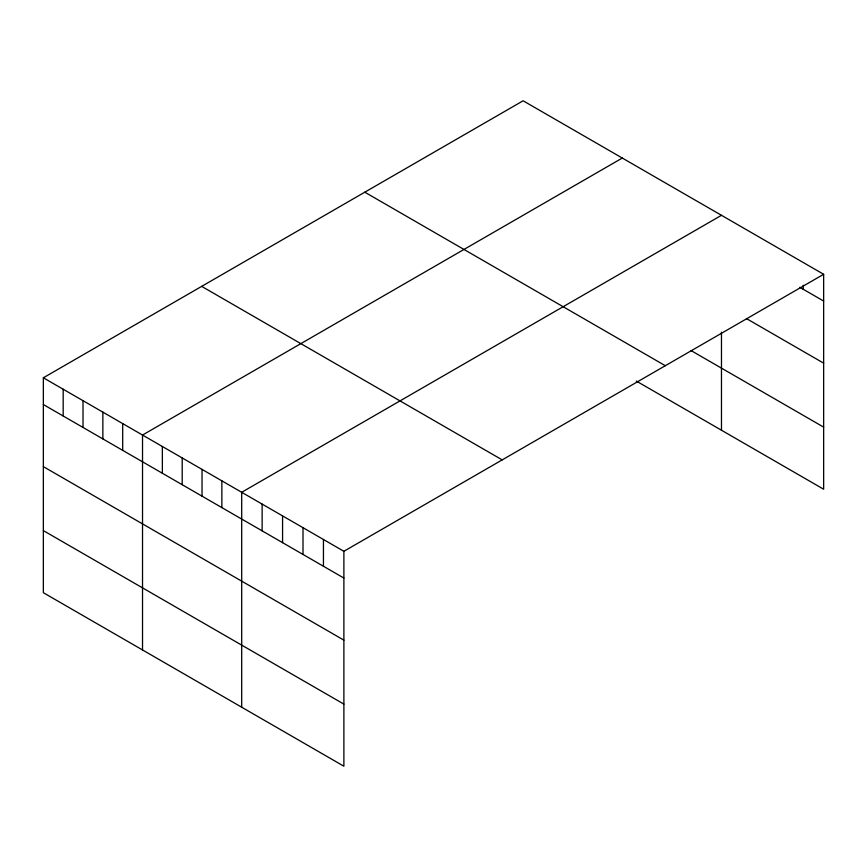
<?xml version="1.0" encoding="UTF-8"?>
<svg xmlns="http://www.w3.org/2000/svg" width="867" height="867" viewBox="0 0 867 867"><rect width="100%" height="100%" fill="white"/><g stroke="black" fill="none" stroke-linecap="round" stroke-linejoin="round"><path stroke-width="1.3" d="M823.65 274.297L343.885 551.293L343.885 766.211L43.35 592.703L43.35 377.784L523.115 100.789L823.65 274.297L823.65 489.216L636.291 381.047M622.3 158.043L142.524 435.039L142.524 649.957M721.474 215.309L241.698 492.293L241.698 707.223M799.808 287.291L823.65 301.055M746.444 318.579L823.65 363.154M691.129 350.615L823.65 427.128M364.801 192.192L665.325 365.711M201.675 286.37L502.199 459.889M43.35 377.784L343.885 551.293M43.35 404.542L343.885 578.051M43.35 466.63L343.885 640.139M43.35 530.604L343.885 704.112M803.21 285.243L803.21 289.264M721.474 332.148L721.474 430.227M323.445 539.491L323.445 566.249M303.006 527.7L303.006 554.457M282.577 515.898L282.577 542.655M262.137 504.095L262.137 530.853M221.865 480.849L221.865 507.607M202.033 469.394L202.033 496.152M182.2 457.939L182.2 484.707M162.357 446.494L162.357 473.252M122.691 423.584L122.691 450.352M102.859 412.139L102.859 438.897M83.015 400.684L83.015 427.442M63.183 389.229L63.183 415.997"/></g></svg>
